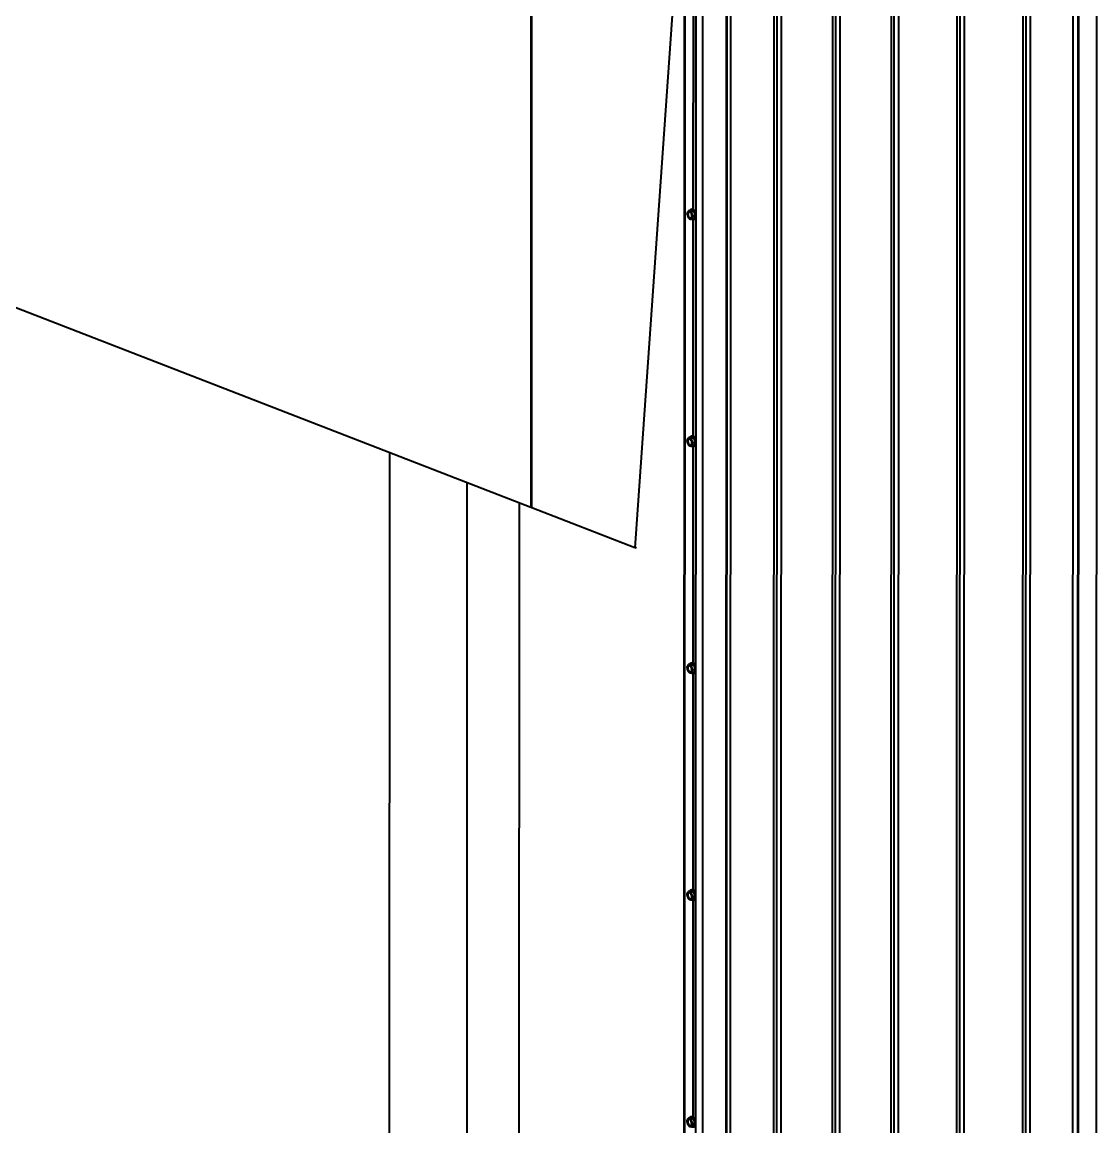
# Model space of a CAD drawing. Header units: millimetres. Extents: x 40006 to 47488, y -1353 to 3894.
# Drawn here: x 46037 to 46991, y 1950 to 2929 of the extents above; entities that cross this region are included whole.
import ezdxf

# ---------------------------------------------------------------- set-up
doc = ezdxf.new("R2010")
doc.units = ezdxf.units.MM
doc.linetypes.add('K5LT_BASIC', pattern=[0])
doc.layers.add('0 VIEW0', color=7, linetype='Continuous')

msp = doc.modelspace()

# ---------------------------------------------------------------- linework, layer by layer
at = {"layer": '0 VIEW0', "color": 5, "linetype": 'K5LT_BASIC', "lineweight": 40}
for p, q in [((46990.397, 1008.279), (46990.992, 3259.125)), ((46974.53, 1023.523), (46975.114, 3233.117)), ((46969.814, 3225.192), (46969.239, 1028.255)), ((46973.805, 1024.22), (46974.389, 3231.843)), ((46973.858, 1023.992), (46974.441, 3232.041)), ((46925.032, 1015.948), (46925.61, 3203.288)), ((46927.636, 1016.673), (46928.214, 3204.582)), ((46931.526, 1017.756), (46932.105, 3206.515)), ((46866.581, 999.675), (46867.156, 3174.249)), ((46869.185, 1000.4), (46869.76, 3175.542)), ((46873.076, 1001.483), (46873.651, 3177.475)), ((46808.13, 983.403), (46808.702, 3145.209)), ((46810.735, 984.128), (46811.306, 3146.502)), ((46814.625, 985.211), (46815.197, 3148.435)), ((46756.174, 968.938), (46756.742, 3119.395)), ((46758.778, 969.663), (46759.347, 3120.689)), ((46762.669, 970.746), (46763.237, 3122.622)), ((46624.677, 918.222), (46625.253, 3095.822)), ((46625.447, 3095.602), (46624.872, 918.002)), ((46710.712, 956.282), (46711.278, 3096.809)), ((46625.251, 3090.884), (46580.953, 2463.249)), ((46634.897, 913.727), (46635.473, 3091.327)), ((46640.969, 912.575), (46641.545, 3090.175)), ((46704.218, 954.474), (46704.783, 3093.582)), ((46706.822, 955.199), (46707.387, 3094.876)), ((46662.083, 3077.817), (46661.517, 936.376)), ((46662.138, 3077.659), (46661.572, 937.049)), ((46662.812, 3077.262), (46662.247, 937.482)), ((46665.715, 943.622), (46666.278, 3074.451)), ((46488.659, 2498.977), (45236.037, 2983.875)), ((46488.761, 2954.919), (46488.659, 2498.977)), ((46489.577, 2498.621), (46489.68, 2954.563)), ((46632.675, 2955.358), (46632.625, 2763.256)), ((46632.951, 2955.325), (46632.9, 2763.149)), ((46630.749, 2762.488), (46628.727, 2761.925)), ((46633.395, 2761.716), (46630.749, 2762.488)), ((46630.983, 2763.144), (46631.524, 2763.294)), ((46633.395, 2761.716), (46631.373, 2761.153)), ((46633.692, 2754.91), (46631.67, 2754.347)), ((46632.622, 2754.225), (46632.572, 2562.123)), ((46634.866, 2757.926), (46632.844, 2757.363)), ((46632.898, 2754.192), (46632.847, 2562.016)), ((46634.866, 2757.926), (46633.395, 2761.716)), ((46633.457, 2754.254), (46633.999, 2754.405)), ((46633.692, 2754.91), (46634.866, 2757.926)), ((46630.696, 2561.355), (46628.674, 2560.792)), ((46633.341, 2560.582), (46630.696, 2561.355)), ((46630.93, 2562.011), (46631.471, 2562.161)), ((46633.341, 2560.582), (46631.32, 2560.02)), ((46634.813, 2556.793), (46632.791, 2556.23)), ((46634.813, 2556.793), (46633.341, 2560.582)), ((46633.638, 2553.777), (46634.813, 2556.793)), ((46363.144, 1020.599), (46363.547, 2547.408)), ((46633.638, 2553.777), (46631.616, 2553.214)), ((46632.569, 2553.092), (46632.518, 2360.99)), ((46632.845, 2553.059), (46632.794, 2360.883)), ((46633.404, 2553.121), (46633.946, 2553.272)), ((46431.977, 993.91), (46432.38, 2520.763)), ((46478.305, 2502.985), (46477.901, 976.128)), ((46478.359, 2502.964), (46477.955, 976.143)), ((46488.659, 2498.977), (46489.577, 2499.232)), ((46580.953, 2463.249), (46489.577, 2498.621)), ((46580.953, 2463.249), (46582.576, 2463.701)), ((46630.876, 2360.878), (46631.418, 2361.028)), ((46630.642, 2360.222), (46628.62, 2359.659)), ((46633.288, 2359.449), (46630.642, 2360.222)), ((46633.288, 2359.449), (46631.266, 2358.887)), ((46633.585, 2352.644), (46631.563, 2352.081)), ((46632.516, 2351.959), (46632.465, 2159.857)), ((46634.76, 2355.66), (46632.738, 2355.097)), ((46632.792, 2351.926), (46632.741, 2159.75)), ((46634.76, 2355.66), (46633.288, 2359.449)), ((46633.351, 2351.988), (46633.892, 2352.139)), ((46633.585, 2352.644), (46634.76, 2355.66)), ((46630.589, 2159.089), (46628.567, 2158.526)), ((46633.235, 2158.316), (46630.589, 2159.089)), ((46630.823, 2159.745), (46631.364, 2159.895)), ((46633.235, 2158.316), (46631.213, 2157.754)), ((46634.707, 2154.527), (46633.235, 2158.316)), ((46633.532, 2151.511), (46631.51, 2150.948)), ((46632.463, 2150.826), (46632.412, 1958.724)), ((46634.707, 2154.527), (46632.685, 2153.964)), ((46632.738, 2150.793), (46632.688, 1958.617)), ((46633.298, 2150.855), (46633.839, 2151.006)), ((46633.532, 2151.511), (46634.707, 2154.527)), ((46630.536, 1957.956), (46628.514, 1957.393)), ((46633.182, 1957.183), (46630.536, 1957.956)), ((46630.77, 1958.611), (46631.311, 1958.762)), ((46633.182, 1957.183), (46631.16, 1956.621)), ((46633.479, 1950.378), (46631.457, 1949.815)), ((46634.653, 1953.394), (46632.631, 1952.831)), ((46634.653, 1953.394), (46633.182, 1957.183)), ((46633.245, 1949.722), (46633.786, 1949.873)), ((46633.479, 1950.378), (46634.653, 1953.394))]:
    msp.add_line(p, q, dxfattribs=at)
for centre, major_axis, start_param, end_param in [((46632.22, 2758.699), (1.237, -4.445), 3.1415927, 3.6433072), ((46632.22, 2758.699), (1.237, -4.445), 0, 3.1415927), ((46632.761, 2758.85), (1.237, -4.445), 1.6405891, 3.1415927), ((46629.785, 2758.021), (0.809, -2.906), 2.933172, 4.3496836), ((46629.785, 2758.021), (0.809, -2.906), 4.3496836, 6.491606), ((46630.055, 2758.096), (0.784, -2.815), 3.0095814, 4.3496836), ((46630.055, 2758.096), (0.784, -2.815), 4.3496836, 6.4151966), ((46629.785, 2758.021), (0.809, -2.906), 0.2084206, 2.933172), ((46632.22, 2758.699), (1.237, -4.445), 5.7814708, 5.9204799), ((46632.22, 2758.699), (1.237, -4.445), 5.9204799, 6.2831853), ((46632.761, 2758.85), (1.237, -4.445), 0, 0.6454072), ((46629.731, 2556.888), (0.809, -2.906), 2.933172, 4.3496836), ((46629.731, 2556.888), (0.809, -2.906), 4.3496836, 6.491606), ((46630.002, 2556.963), (0.784, -2.815), 3.0095814, 4.3496836), ((46630.002, 2556.963), (0.784, -2.815), 4.3496836, 6.4151966), ((46629.731, 2556.888), (0.809, -2.906), 0.2084206, 2.933172), ((46632.167, 2557.566), (1.237, -4.445), 3.1415927, 3.6433072), ((46632.167, 2557.566), (1.237, -4.445), 0, 3.1415927), ((46632.708, 2557.717), (1.237, -4.445), 1.6405891, 3.1415927), ((46632.167, 2557.566), (1.237, -4.445), 5.7814708, 5.9204799), ((46632.167, 2557.566), (1.237, -4.445), 5.9204799, 6.2831853), ((46632.708, 2557.717), (1.237, -4.445), 0, 0.6454072), ((46632.114, 2356.433), (1.237, -4.445), 3.1415927, 3.6433072), ((46632.114, 2356.433), (1.237, -4.445), 0, 3.1415927), ((46632.655, 2356.584), (1.237, -4.445), 1.6405891, 3.1415927), ((46629.678, 2355.755), (0.809, -2.906), 2.933172, 4.3496836), ((46629.678, 2355.755), (0.809, -2.906), 4.3496836, 6.491606), ((46629.949, 2355.83), (0.784, -2.815), 3.0095814, 4.3496836), ((46629.949, 2355.83), (0.784, -2.815), 4.3496836, 6.4151966), ((46629.678, 2355.755), (0.809, -2.906), 0.2084206, 2.933172), ((46632.114, 2356.433), (1.237, -4.445), 5.7814708, 5.9204799), ((46632.114, 2356.433), (1.237, -4.445), 5.9204799, 6.2831853), ((46632.655, 2356.584), (1.237, -4.445), 0, 0.6454072), ((46629.625, 2154.622), (0.809, -2.906), 2.933172, 4.3496836), ((46629.625, 2154.622), (0.809, -2.906), 4.3496836, 6.491606), ((46629.896, 2154.697), (0.784, -2.815), 3.0095814, 4.3496836), ((46629.896, 2154.697), (0.784, -2.815), 4.3496836, 6.4151966), ((46629.625, 2154.622), (0.809, -2.906), 0.2084206, 2.933172), ((46632.061, 2155.3), (1.237, -4.445), 3.1415927, 3.6433072), ((46632.061, 2155.3), (1.237, -4.445), 0, 3.1415927), ((46632.602, 2155.451), (1.237, -4.445), 1.6405891, 3.1415927), ((46632.061, 2155.3), (1.237, -4.445), 5.7814708, 5.9204799), ((46632.061, 2155.3), (1.237, -4.445), 5.9204799, 6.2831853), ((46632.602, 2155.451), (1.237, -4.445), 0, 0.6454072), ((46632.549, 1954.317), (1.237, -4.445), 1.6405891, 3.1415927), ((46629.572, 1953.489), (0.809, -2.906), 2.933172, 4.3496836), ((46629.572, 1953.489), (0.809, -2.906), 4.3496836, 6.491606), ((46629.843, 1953.564), (0.784, -2.815), 3.0095814, 4.3496836), ((46629.843, 1953.564), (0.784, -2.815), 4.3496836, 6.4151966), ((46629.572, 1953.489), (0.809, -2.906), 0.2084206, 2.933172), ((46632.007, 1954.167), (1.237, -4.445), 3.1415927, 3.6433072), ((46632.007, 1954.167), (1.237, -4.445), 0, 3.1415927), ((46632.007, 1954.167), (1.237, -4.445), 5.7814708, 5.9204799), ((46632.007, 1954.167), (1.237, -4.445), 5.9204799, 6.2831853), ((46632.549, 1954.317), (1.237, -4.445), 0, 0.6454072)]:
    msp.add_ellipse(centre, major_axis=major_axis, ratio=0.6111947, start_param=start_param, end_param=end_param, dxfattribs=at)
for centre in [(46629.785, 2758.021), (46629.731, 2556.888), (46629.678, 2355.755), (46629.625, 2154.622), (46629.572, 1953.489)]:
    msp.add_ellipse(centre, major_axis=(0.847, -3.043), ratio=0.6111947, dxfattribs=at)
for points, knots in [([(46627.552, 2758.909), (46627.571, 2759.098), (46627.614, 2759.392), (46627.708, 2759.785), (46627.789, 2760.051), (46627.872, 2760.288), (46627.967, 2760.525), (46628.088, 2760.794), (46628.235, 2761.088), (46628.445, 2761.469), (46628.613, 2761.747), (46628.727, 2761.925)], [0, 0, 0, 0, 2.5360788, 3.8152952, 4.8906443, 5.7609564, 6.6244301, 7.6739355, 8.8686344, 9.9816566, 12, 12, 12, 12]), ([(46627.552, 2758.909), (46627.591, 2758.632), (46627.665, 2758.212), (46627.8, 2757.677), (46627.908, 2757.326), (46628.015, 2757.024), (46628.133, 2756.727), (46628.279, 2756.4), (46628.455, 2756.055), (46628.7, 2755.619), (46628.894, 2755.313), (46629.024, 2755.119)], [0, 0, 0, 0, 2.5360788, 3.8152952, 4.8906443, 5.7609564, 6.6244301, 7.6739355, 8.8686344, 9.9816566, 12, 12, 12, 12]), ([(46631.373, 2761.153), (46631.235, 2761.173), (46630.974, 2761.214), (46630.587, 2761.284), (46630.233, 2761.359), (46629.933, 2761.435), (46629.696, 2761.504), (46629.502, 2761.568), (46629.326, 2761.634), (46629.049, 2761.749), (46628.858, 2761.848), (46628.727, 2761.925)], [0, 0, 0, 0, 1.4306012, 2.7620513, 4.2556571, 5.5462074, 6.5166426, 7.4383511, 8.3222628, 9.2171045, 12, 12, 12, 12]), ([(46629.024, 2755.119), (46629.091, 2755.08), (46629.228, 2755.004), (46629.464, 2754.892), (46629.719, 2754.79), (46629.979, 2754.702), (46630.216, 2754.633), (46630.437, 2754.576), (46630.662, 2754.525), (46630.897, 2754.476), (46631.228, 2754.415), (46631.491, 2754.373), (46631.67, 2754.347)], [0, 0, 0, 0, 1.549818, 2.9922223, 4.6102952, 6.0083913, 7.0596962, 8.0582137, 9.0157847, 9.9851965, 10.9782901, 13, 13, 13, 13]), ([(46632.844, 2757.363), (46632.806, 2757.42), (46632.683, 2757.606), (46632.507, 2757.889), (46632.313, 2758.23), (46632.147, 2758.548), (46631.998, 2758.868), (46631.87, 2759.177), (46631.749, 2759.505), (46631.629, 2759.888), (46631.522, 2760.31), (46631.436, 2760.739), (46631.392, 2761.017), (46631.373, 2761.153)], [0, 0, 0, 0, 0.6897355, 2.2492199, 3.3618836, 4.6590912, 5.8683878, 6.9278196, 8.0563134, 9.4386886, 11.0429701, 12.5534599, 14, 14, 14, 14]), ([(46631.67, 2754.347), (46631.68, 2754.454), (46631.707, 2754.664), (46631.769, 2754.998), (46631.855, 2755.331), (46631.959, 2755.644), (46632.064, 2755.915), (46632.17, 2756.155), (46632.284, 2756.391), (46632.407, 2756.627), (46632.589, 2756.952), (46632.739, 2757.198), (46632.844, 2757.363)], [0, 0, 0, 0, 1.549818, 2.9922223, 4.6102952, 6.0083913, 7.0596962, 8.0582137, 9.0157847, 9.9851965, 10.9782901, 13, 13, 13, 13]), ([(46627.499, 2557.776), (46627.518, 2557.965), (46627.561, 2558.259), (46627.655, 2558.652), (46627.736, 2558.918), (46627.819, 2559.155), (46627.914, 2559.392), (46628.035, 2559.661), (46628.182, 2559.955), (46628.392, 2560.336), (46628.56, 2560.614), (46628.674, 2560.792)], [0, 0, 0, 0, 2.5360788, 3.8152952, 4.8906443, 5.7609564, 6.6244301, 7.6739355, 8.8686344, 9.9816566, 12, 12, 12, 12]), ([(46627.499, 2557.776), (46627.538, 2557.499), (46627.612, 2557.079), (46627.747, 2556.544), (46627.855, 2556.193), (46627.962, 2555.891), (46628.08, 2555.594), (46628.226, 2555.267), (46628.401, 2554.921), (46628.647, 2554.486), (46628.841, 2554.18), (46628.971, 2553.986)], [0, 0, 0, 0, 2.5360788, 3.8152952, 4.8906443, 5.7609564, 6.6244301, 7.6739355, 8.8686344, 9.9816566, 12, 12, 12, 12]), ([(46631.32, 2560.02), (46631.182, 2560.04), (46630.921, 2560.081), (46630.534, 2560.151), (46630.18, 2560.226), (46629.88, 2560.302), (46629.643, 2560.371), (46629.449, 2560.435), (46629.273, 2560.501), (46628.996, 2560.616), (46628.805, 2560.715), (46628.674, 2560.792)], [0, 0, 0, 0, 1.4306012, 2.7620513, 4.2556571, 5.5462074, 6.5166426, 7.4383511, 8.3222628, 9.2171045, 12, 12, 12, 12]), ([(46632.791, 2556.23), (46632.753, 2556.287), (46632.63, 2556.473), (46632.454, 2556.756), (46632.259, 2557.097), (46632.094, 2557.415), (46631.945, 2557.735), (46631.817, 2558.044), (46631.696, 2558.372), (46631.576, 2558.755), (46631.469, 2559.177), (46631.383, 2559.606), (46631.339, 2559.884), (46631.32, 2560.02)], [0, 0, 0, 0, 0.6897355, 2.2492199, 3.3618836, 4.6590912, 5.8683878, 6.9278196, 8.0563134, 9.4386886, 11.0429701, 12.5534599, 14, 14, 14, 14]), ([(46628.971, 2553.986), (46629.038, 2553.947), (46629.175, 2553.871), (46629.411, 2553.759), (46629.666, 2553.657), (46629.925, 2553.569), (46630.163, 2553.5), (46630.384, 2553.443), (46630.609, 2553.392), (46630.844, 2553.343), (46631.175, 2553.282), (46631.437, 2553.24), (46631.616, 2553.214)], [0, 0, 0, 0, 1.549818, 2.9922223, 4.6102952, 6.0083913, 7.0596962, 8.0582137, 9.0157847, 9.9851965, 10.9782901, 13, 13, 13, 13]), ([(46631.616, 2553.214), (46631.627, 2553.321), (46631.653, 2553.531), (46631.716, 2553.865), (46631.802, 2554.198), (46631.905, 2554.511), (46632.011, 2554.782), (46632.117, 2555.022), (46632.23, 2555.258), (46632.354, 2555.494), (46632.536, 2555.819), (46632.686, 2556.065), (46632.791, 2556.23)], [0, 0, 0, 0, 1.549818, 2.9922223, 4.6102952, 6.0083913, 7.0596962, 8.0582137, 9.0157847, 9.9851965, 10.9782901, 13, 13, 13, 13]), ([(46627.446, 2356.643), (46627.465, 2356.832), (46627.508, 2357.126), (46627.602, 2357.519), (46627.683, 2357.785), (46627.766, 2358.022), (46627.861, 2358.259), (46627.981, 2358.528), (46628.129, 2358.822), (46628.338, 2359.203), (46628.507, 2359.481), (46628.62, 2359.659)], [0, 0, 0, 0, 2.5360788, 3.8152952, 4.8906443, 5.7609564, 6.6244301, 7.6739355, 8.8686344, 9.9816566, 12, 12, 12, 12]), ([(46627.446, 2356.643), (46627.485, 2356.366), (46627.559, 2355.946), (46627.694, 2355.411), (46627.801, 2355.06), (46627.908, 2354.758), (46628.027, 2354.461), (46628.173, 2354.134), (46628.348, 2353.788), (46628.594, 2353.353), (46628.788, 2353.047), (46628.917, 2352.853)], [0, 0, 0, 0, 2.5360788, 3.8152952, 4.8906443, 5.7609564, 6.6244301, 7.6739355, 8.8686344, 9.9816566, 12, 12, 12, 12]), ([(46631.266, 2358.887), (46631.129, 2358.907), (46630.868, 2358.948), (46630.48, 2359.018), (46630.127, 2359.093), (46629.826, 2359.169), (46629.59, 2359.238), (46629.396, 2359.302), (46629.22, 2359.368), (46628.943, 2359.483), (46628.752, 2359.582), (46628.62, 2359.659)], [0, 0, 0, 0, 1.4306012, 2.7620513, 4.2556571, 5.5462074, 6.5166426, 7.4383511, 8.3222628, 9.2171045, 12, 12, 12, 12]), ([(46628.917, 2352.853), (46628.985, 2352.814), (46629.122, 2352.738), (46629.358, 2352.626), (46629.613, 2352.524), (46629.872, 2352.436), (46630.11, 2352.367), (46630.331, 2352.31), (46630.556, 2352.259), (46630.79, 2352.21), (46631.122, 2352.149), (46631.384, 2352.107), (46631.563, 2352.081)], [0, 0, 0, 0, 1.549818, 2.9922223, 4.6102952, 6.0083913, 7.0596962, 8.0582137, 9.0157847, 9.9851965, 10.9782901, 13, 13, 13, 13]), ([(46632.738, 2355.097), (46632.7, 2355.154), (46632.577, 2355.34), (46632.401, 2355.623), (46632.206, 2355.964), (46632.041, 2356.282), (46631.892, 2356.602), (46631.763, 2356.911), (46631.643, 2357.239), (46631.523, 2357.622), (46631.416, 2358.044), (46631.329, 2358.473), (46631.285, 2358.751), (46631.266, 2358.887)], [0, 0, 0, 0, 0.6897355, 2.2492199, 3.3618836, 4.6590912, 5.8683878, 6.9278196, 8.0563134, 9.4386886, 11.0429701, 12.5534599, 14, 14, 14, 14]), ([(46631.563, 2352.081), (46631.574, 2352.188), (46631.6, 2352.398), (46631.663, 2352.732), (46631.749, 2353.065), (46631.852, 2353.378), (46631.958, 2353.649), (46632.063, 2353.889), (46632.177, 2354.125), (46632.301, 2354.361), (46632.483, 2354.686), (46632.633, 2354.932), (46632.738, 2355.097)], [0, 0, 0, 0, 1.549818, 2.9922223, 4.6102952, 6.0083913, 7.0596962, 8.0582137, 9.0157847, 9.9851965, 10.9782901, 13, 13, 13, 13]), ([(46627.393, 2155.51), (46627.412, 2155.699), (46627.454, 2155.993), (46627.549, 2156.386), (46627.629, 2156.652), (46627.713, 2156.889), (46627.808, 2157.126), (46627.928, 2157.395), (46628.076, 2157.689), (46628.285, 2158.07), (46628.454, 2158.348), (46628.567, 2158.526)], [0, 0, 0, 0, 2.5360788, 3.8152952, 4.8906443, 5.7609564, 6.6244301, 7.6739355, 8.8686344, 9.9816566, 12, 12, 12, 12]), ([(46627.393, 2155.51), (46627.432, 2155.233), (46627.506, 2154.813), (46627.641, 2154.278), (46627.748, 2153.927), (46627.855, 2153.625), (46627.974, 2153.328), (46628.12, 2153.001), (46628.295, 2152.655), (46628.541, 2152.22), (46628.735, 2151.914), (46628.864, 2151.72)], [0, 0, 0, 0, 2.5360788, 3.8152952, 4.8906443, 5.7609564, 6.6244301, 7.6739355, 8.8686344, 9.9816566, 12, 12, 12, 12]), ([(46631.213, 2157.754), (46631.076, 2157.774), (46630.814, 2157.815), (46630.427, 2157.885), (46630.073, 2157.96), (46629.773, 2158.036), (46629.536, 2158.105), (46629.343, 2158.169), (46629.167, 2158.235), (46628.89, 2158.35), (46628.698, 2158.449), (46628.567, 2158.526)], [0, 0, 0, 0, 1.4306012, 2.7620513, 4.2556571, 5.5462074, 6.5166426, 7.4383511, 8.3222628, 9.2171045, 12, 12, 12, 12]), ([(46632.685, 2153.964), (46632.647, 2154.021), (46632.524, 2154.207), (46632.348, 2154.49), (46632.153, 2154.831), (46631.987, 2155.149), (46631.839, 2155.469), (46631.71, 2155.778), (46631.59, 2156.106), (46631.47, 2156.489), (46631.363, 2156.911), (46631.276, 2157.34), (46631.232, 2157.618), (46631.213, 2157.754)], [0, 0, 0, 0, 0.6897355, 2.2492199, 3.3618836, 4.6590912, 5.8683878, 6.9278196, 8.0563134, 9.4386886, 11.0429701, 12.5534599, 14, 14, 14, 14]), ([(46628.864, 2151.72), (46628.932, 2151.681), (46629.069, 2151.605), (46629.305, 2151.493), (46629.56, 2151.391), (46629.819, 2151.303), (46630.057, 2151.234), (46630.277, 2151.177), (46630.503, 2151.126), (46630.737, 2151.077), (46631.069, 2151.016), (46631.331, 2150.974), (46631.51, 2150.948)], [0, 0, 0, 0, 1.549818, 2.9922223, 4.6102952, 6.0083913, 7.0596962, 8.0582137, 9.0157847, 9.9851965, 10.9782901, 13, 13, 13, 13]), ([(46631.51, 2150.948), (46631.521, 2151.055), (46631.547, 2151.265), (46631.61, 2151.599), (46631.695, 2151.932), (46631.799, 2152.245), (46631.905, 2152.516), (46632.01, 2152.756), (46632.124, 2152.991), (46632.248, 2153.228), (46632.43, 2153.553), (46632.58, 2153.799), (46632.685, 2153.964)], [0, 0, 0, 0, 1.549818, 2.9922223, 4.6102952, 6.0083913, 7.0596962, 8.0582137, 9.0157847, 9.9851965, 10.9782901, 13, 13, 13, 13]), ([(46627.34, 1954.377), (46627.358, 1954.566), (46627.401, 1954.86), (46627.496, 1955.253), (46627.576, 1955.519), (46627.66, 1955.756), (46627.755, 1955.993), (46627.875, 1956.262), (46628.022, 1956.556), (46628.232, 1956.937), (46628.401, 1957.215), (46628.514, 1957.393)], [0, 0, 0, 0, 2.5360788, 3.8152952, 4.8906443, 5.7609564, 6.6244301, 7.6739355, 8.8686344, 9.9816566, 12, 12, 12, 12]), ([(46627.34, 1954.377), (46627.379, 1954.1), (46627.453, 1953.68), (46627.588, 1953.145), (46627.695, 1952.794), (46627.802, 1952.492), (46627.92, 1952.195), (46628.067, 1951.868), (46628.242, 1951.522), (46628.487, 1951.087), (46628.681, 1950.781), (46628.811, 1950.587)], [0, 0, 0, 0, 2.5360788, 3.8152952, 4.8906443, 5.7609564, 6.6244301, 7.6739355, 8.8686344, 9.9816566, 12, 12, 12, 12]), ([(46631.16, 1956.621), (46631.023, 1956.641), (46630.761, 1956.682), (46630.374, 1956.752), (46630.02, 1956.827), (46629.72, 1956.903), (46629.483, 1956.972), (46629.29, 1957.036), (46629.114, 1957.102), (46628.837, 1957.217), (46628.645, 1957.316), (46628.514, 1957.393)], [0, 0, 0, 0, 1.4306012, 2.7620513, 4.2556571, 5.5462074, 6.5166426, 7.4383511, 8.3222628, 9.2171045, 12, 12, 12, 12]), ([(46628.811, 1950.587), (46628.879, 1950.548), (46629.016, 1950.472), (46629.252, 1950.36), (46629.507, 1950.258), (46629.766, 1950.17), (46630.004, 1950.101), (46630.224, 1950.044), (46630.45, 1949.993), (46630.684, 1949.944), (46631.016, 1949.883), (46631.278, 1949.841), (46631.457, 1949.815)], [0, 0, 0, 0, 1.549818, 2.9922223, 4.6102952, 6.0083913, 7.0596962, 8.0582137, 9.0157847, 9.9851965, 10.9782901, 13, 13, 13, 13]), ([(46632.631, 1952.831), (46632.593, 1952.888), (46632.471, 1953.074), (46632.295, 1953.357), (46632.1, 1953.698), (46631.934, 1954.016), (46631.785, 1954.335), (46631.657, 1954.645), (46631.537, 1954.973), (46631.417, 1955.356), (46631.309, 1955.778), (46631.223, 1956.207), (46631.179, 1956.485), (46631.16, 1956.621)], [0, 0, 0, 0, 0.6897355, 2.2492199, 3.3618836, 4.6590912, 5.8683878, 6.9278196, 8.0563134, 9.4386886, 11.0429701, 12.5534599, 14, 14, 14, 14]), ([(46631.457, 1949.815), (46631.468, 1949.922), (46631.494, 1950.132), (46631.557, 1950.466), (46631.642, 1950.799), (46631.746, 1951.112), (46631.852, 1951.383), (46631.957, 1951.623), (46632.071, 1951.858), (46632.195, 1952.095), (46632.376, 1952.42), (46632.527, 1952.666), (46632.631, 1952.831)], [0, 0, 0, 0, 1.549818, 2.9922223, 4.6102952, 6.0083913, 7.0596962, 8.0582137, 9.0157847, 9.9851965, 10.9782901, 13, 13, 13, 13])]:
    msp.add_open_spline(points, degree=3, knots=knots, dxfattribs=at)

doc.saveas('drawing.dxf')
